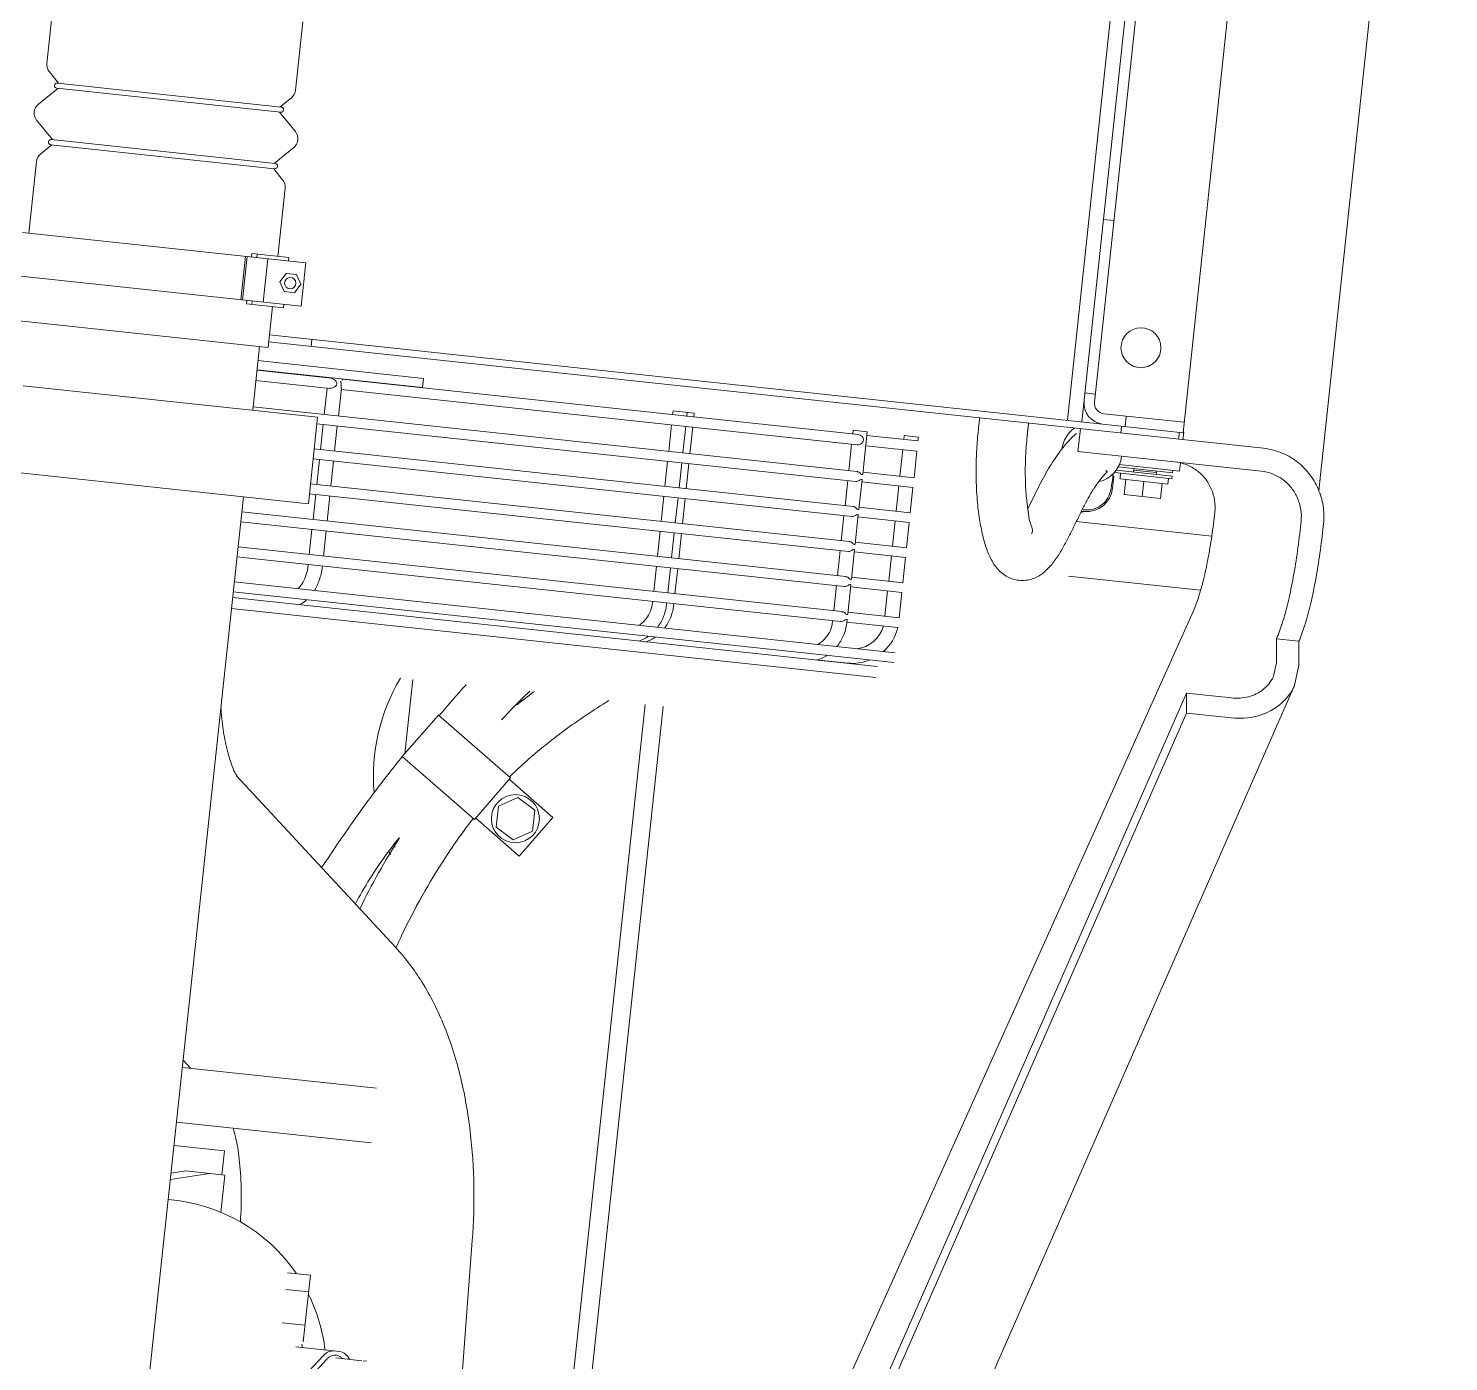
# Model space of a CAD drawing. Header units: millimetres. Extents: x 8265 to 78888, y 1905 to 34251.
# Drawn here: x 38910.1 to 38972.1, y 24356.9 to 24415.1 of the extents above; entities that cross this region are included whole.
import ezdxf

# ---------------------------------------------------------------- set-up
doc = ezdxf.new("R2010")
doc.units = ezdxf.units.MM
doc.layers.add('495_IMPIANTI_001-AM_0', color=6, linetype='Continuous', lineweight=0)

# ---------------------------------------------------------------- blocks, each defined once
blk = doc.blocks.new('gruppo elettrogeno')
at = {"layer": '495_IMPIANTI_001-AM_0'}
for p, q in [((42.134, -317.909), (17.193, -396.591)), ((21.752, -394.89), (44.859, -321.994)), ((21.842, -395.759), (45.108, -322.358)), ((44.682, -329.713), (21.924, -399.37)), ((44.51, -334.315), (44.51, -392.747)), ((63.72, -359.706), (63.72, -399.903)), ((56.104, -362.823), (57.465, -360.958)), ((45.31, -392.747), (45.31, -361.222)), ((50.325, -368.663), (50.09, -361.286)), ((56.261, -362.967), (57.635, -361.148)), ((54.501, -362.929), (54.347, -362.929)), ((55.711, -362.929), (54.562, -362.929)), ((55.573, -363.229), (57.496, -363.229)), ((57.196, -366.405), (57.196, -363.472)), ((58.196, -364.205), (57.196, -364.205)), ((58.196, -365.671), (57.196, -365.671)), ((58.196, -366.405), (57.196, -366.405)), ((61.376, -368.714), (61.376, -370.356)), ((62.053, -370.356), (63.72, -369.905)), ((63.089, -370.356), (63.72, -370.185)), ((61.376, -370.356), (63.089, -370.356)), ((61.505, -370.356), (61.505, -371.405)), ((61.505, -371.405), (63.72, -371.405)), ((63.72, -372.432), (55.171, -372.431)), ((63.72, -374.834), (55.186, -374.833)), ((63.72, -375.146), (63.361, -374.834)), ((55.026, -381.048), (62.722, -387.748)), ((48.785, -387.414), (50.07, -385.579)), ((50.07, -385.579), (52.142, -387.03)), ((55.51, -385.393), (55.51, -385.539)), ((50.41, -386.261), (49.61, -386.723)), ((51.21, -386.723), (50.41, -386.261)), ((49.61, -386.723), (49.61, -387.647)), ((52.188, -386.965), (50.812, -388.931)), ((51.21, -387.647), (51.21, -386.723)), ((55.612, -389.362), (52.188, -386.965)), ((48.785, -387.414), (50.857, -388.865)), ((49.61, -387.647), (50.41, -388.109)), ((50.41, -388.109), (51.21, -387.647)), ((54.236, -391.328), (50.812, -388.931)), ((55.612, -389.362), (54.236, -391.328)), ((55.51, -389.508), (55.51, -392.747)), ((21.752, -394.89), (19.785, -394.89)), ((21.842, -395.759), (21.752, -394.89)), ((35.409, -394.997), (63.72, -394.997)), ((21.842, -395.759), (19.875, -395.759)), ((34.683, -395.728), (63.72, -395.728)), ((35.409, -395.477), (63.72, -395.477)), ((36.693, -395.487), (38.069, -395.487)), ((34.683, -396.158), (63.72, -396.158)), ((17.194, -396.588), (17.102, -397.497)), ((18.147, -396.891), (18.086, -397.497)), ((17.209, -398.532), (17.102, -397.497)), ((18.192, -398.532), (18.086, -397.497)), ((34.696, -397.266), (36.939, -397.266)), ((36.929, -397.358), (36.929, -397.217)), ((36.939, -397.376), (36.929, -397.359)), ((36.929, -397.605), (36.939, -397.587)), ((36.929, -398.896), (36.929, -397.606)), ((37.191, -397.266), (63.72, -397.266)), ((37.549, -397.266), (37.549, -397.217)), ((44.526, -397.266), (44.526, -397.217)), ((44.84, -397.266), (44.84, -397.217)), ((45.461, -397.266), (45.461, -397.217)), ((59.971, -397.266), (59.971, -397.217)), ((60.591, -397.266), (60.591, -397.217)), ((34.683, -398.804), (34.683, -397.696)), ((34.684, -397.696), (36.939, -397.696)), ((35.303, -398.804), (35.303, -397.696)), ((37.191, -397.696), (63.72, -397.696)), ((37.549, -398.804), (37.549, -397.696)), ((44.526, -398.804), (44.526, -397.696)), ((44.84, -398.804), (44.84, -397.696)), ((45.461, -398.804), (45.461, -397.696)), ((59.971, -398.804), (59.971, -397.696)), ((60.591, -398.804), (60.591, -397.696)), ((17.209, -398.532), (18.192, -398.532)), ((34.683, -398.804), (36.939, -398.804)), ((37.191, -398.804), (63.72, -398.804)), ((34.683, -399.234), (36.939, -399.234)), ((34.683, -400.342), (34.683, -399.234)), ((35.303, -400.342), (35.303, -399.234)), ((36.939, -398.914), (36.929, -398.897)), ((36.929, -399.143), (36.939, -399.125)), ((36.929, -400.434), (36.929, -399.144)), ((37.191, -399.234), (63.72, -399.234)), ((37.549, -400.342), (37.549, -399.234)), ((44.526, -400.342), (44.526, -399.234)), ((44.84, -400.342), (44.84, -399.234)), ((45.461, -400.342), (45.461, -399.234)), ((59.971, -400.342), (59.971, -399.234)), ((60.591, -400.342), (60.591, -399.234)), ((60.867, -399.903), (60.867, -403.703)), ((60.867, -399.903), (73.797, -399.903)), ((21.715, -400.293), (27.513, -400.293)), ((34.683, -400.342), (36.939, -400.342)), ((36.939, -400.452), (36.929, -400.435)), ((36.929, -400.681), (36.939, -400.663)), ((36.929, -401.972), (36.929, -400.682)), ((37.191, -400.342), (60.867, -400.342)), ((34.683, -400.772), (36.939, -400.772)), ((34.683, -401.88), (34.683, -400.772)), ((35.303, -401.88), (35.303, -400.772)), ((37.191, -400.772), (60.867, -400.772)), ((37.549, -401.88), (37.549, -400.772)), ((44.526, -401.88), (44.526, -400.772)), ((44.84, -401.88), (44.84, -400.772)), ((45.461, -401.88), (45.461, -400.772)), ((59.971, -401.88), (59.971, -400.772)), ((60.591, -401.88), (60.591, -400.772)), ((34.683, -401.88), (36.939, -401.88)), ((36.939, -401.99), (36.929, -401.973)), ((37.191, -401.88), (60.867, -401.88)), ((34.683, -402.31), (36.939, -402.31)), ((34.683, -403.418), (34.683, -402.31)), ((35.303, -403.418), (35.303, -402.31)), ((36.929, -402.219), (36.939, -402.201)), ((36.929, -403.51), (36.929, -402.22)), ((37.191, -402.31), (60.867, -402.31)), ((37.549, -403.418), (37.549, -402.31)), ((44.526, -403.418), (44.526, -402.31)), ((44.84, -403.418), (44.84, -402.31)), ((45.461, -403.418), (45.461, -402.31)), ((59.971, -403.418), (59.971, -402.31)), ((60.591, -403.418), (60.591, -402.31)), ((21.479, -402.693), (27.433, -402.693)), ((27.259, -403.171), (27.15, -403.171)), ((16.685, -403.747), (16.685, -403.497)), ((17.669, -403.747), (17.669, -403.497)), ((34.683, -403.418), (36.939, -403.418)), ((36.939, -403.528), (36.929, -403.511)), ((36.929, -403.757), (36.939, -403.739)), ((36.929, -405.627), (36.929, -403.758)), ((37.191, -403.418), (60.867, -403.418)), ((60.867, -403.703), (73.797, -403.703)), ((63.72, -403.703), (63.72, -406.5)), ((23.88, -404.751), (23.88, -404.088)), ((23.88, -404.088), (25.48, -404.088)), ((24.68, -404.751), (24.68, -404.088)), ((25.48, -404.751), (25.48, -404.088)), ((26.01, -404.311), (26.01, -404.841)), ((34.683, -405.012), (34.683, -403.848)), ((34.683, -403.848), (36.939, -403.848)), ((35.303, -405.012), (35.303, -403.848)), ((37.191, -403.848), (63.72, -403.848)), ((37.549, -405.012), (37.549, -403.848)), ((44.526, -405.026), (44.526, -403.848)), ((44.84, -405.027), (44.84, -403.848)), ((45.461, -405.012), (45.461, -403.848)), ((59.971, -405.065), (59.971, -403.848)), ((60.591, -405.012), (60.591, -403.848)), ((23.48, -405.001), (25.98, -405.001)), ((23.48, -405.111), (23.48, -405.001)), ((25.73, -404.751), (23.63, -404.751)), ((23.63, -404.751), (23.63, -405.001)), ((25.73, -404.751), (25.73, -405.001)), ((26.01, -404.841), (26.05, -404.841)), ((34.684, -405.012), (36.929, -405.012)), ((37.298, -405.012), (59.971, -405.012)), ((60.469, -405.012), (63.72, -405.012)), ((17.047, -405.164), (17.047, -458.493)), ((23.18, -405.371), (25.828, -405.371)), ((23.18, -405.371), (23.18, -405.714)), ((25.943, -405.111), (23.48, -405.111)), ((23.48, -405.261), (25.871, -405.261)), ((23.48, -405.371), (23.48, -405.261)), ((24.18, -405.201), (24.18, -405.111)), ((24.18, -405.201), (25.18, -405.201)), ((24.194, -405.261), (24.194, -405.201)), ((25.167, -405.261), (25.167, -405.201)), ((25.18, -405.201), (25.18, -405.111)), ((34.683, -405.627), (34.683, -405.462)), ((34.683, -405.627), (35.303, -405.627)), ((34.684, -405.462), (36.939, -405.462)), ((35.303, -405.627), (35.303, -405.462)), ((36.929, -405.627), (37.548, -405.627)), ((37.298, -405.462), (59.972, -405.462)), ((37.549, -405.627), (37.549, -405.462)), ((44.526, -405.627), (44.526, -405.448)), ((44.526, -405.627), (45.461, -405.627)), ((44.84, -405.627), (44.84, -405.448)), ((45.461, -405.627), (45.461, -405.462)), ((56.443, -405.483), (63.72, -405.483)), ((56.443, -405.883), (56.443, -405.483)), ((59.971, -405.462), (59.971, -405.409)), ((60.47, -405.462), (63.72, -405.462)), ((27.685, -405.747), (19.636, -405.747)), ((27.685, -406.747), (27.685, -405.747)), ((56.443, -405.883), (63.72, -405.883)), ((19.636, -406.747), (63.345, -406.747)), ((23.18, -406.747), (23.18, -407.071)), ((23.368, -406.747), (23.368, -407.052)), ((25.908, -406.747), (25.908, -407.052)), ((61.476, -406.747), (61.476, -407.052)), ((63.345, -406.5), (63.345, -408.3)), ((74.265, -406.5), (63.345, -406.5)), ((23.209, -407.071), (23.18, -407.071)), ((23.209, -407.052), (63.345, -407.052)), ((23.209, -407.052), (23.209, -457.852)), ((23.209, -407.509), (26.74, -407.509)), ((25.749, -407.052), (25.749, -407.509)), ((27.654, -407.052), (27.654, -439.437)), ((28.289, -407.052), (28.289, -439.437)), ((27.197, -407.966), (27.197, -433.722)), ((27.654, -408.322), (27.197, -408.322)), ((62.096, -408.45), (62.096, -410.35)), ((62.096, -408.45), (74.546, -408.45)), ((62.86, -408.3), (64.485, -408.3)), ((62.86, -408.45), (62.86, -408.3)), ((63.761, -408.45), (63.761, -410.35)), ((64.25, -408.3), (64.25, -408.45)), ((64.485, -408.3), (64.485, -408.45)), ((64.673, -408.45), (64.673, -410.35)), ((64.745, -408.45), (64.745, -410.35)), ((62.446, -409), (62.215, -409.4)), ((62.215, -409.4), (62.446, -409.8)), ((62.908, -409), (62.446, -409)), ((63.139, -409.4), (62.908, -409)), ((62.908, -409.8), (63.139, -409.4)), ((62.446, -409.8), (62.908, -409.8)), ((62.096, -410.35), (74.546, -410.35)), ((62.86, -410.5), (62.86, -410.35)), ((62.86, -410.5), (64.485, -410.5)), ((63.345, -410.5), (63.345, -413.5)), ((64.25, -410.5), (64.25, -410.35)), ((64.485, -410.5), (64.485, -410.35)), ((74.265, -410.35), (74.265, -413.5)), ((63.491, -413.851), (63.937, -414.295)), ((73.72, -414.295), (63.89, -414.295)), ((74.119, -413.851), (73.672, -414.295)), ((63.937, -414.525), (63.159, -415.299)), ((73.72, -414.525), (63.89, -414.525)), ((73.672, -414.525), (74.451, -415.299)), ((27.654, -415.942), (27.197, -415.942)), ((63.159, -416.001), (63.937, -416.775)), ((74.451, -416.001), (73.672, -416.775)), ((73.72, -416.775), (63.89, -416.775)), ((63.937, -417.005), (63.491, -417.449)), ((73.72, -417.005), (63.89, -417.005)), ((73.672, -417.005), (74.119, -417.449)), ((63.345, -417.8), (63.345, -420.8)), ((74.265, -417.8), (74.265, -420.95))]:
    blk.add_line(p, q, dxfattribs=at)
for centre, radius in [((50.41, -387.185), 1.05), ((62.677, -409.4), 0.249), ((25.432, -410.545), 0.873)]:
    blk.add_circle(centre, radius, dxfattribs=at)
for centre, radius, start, end in [((63.494, -361.563), 7.47, 192.84628, 212.15409), ((63.496, -361.573), 6.5, 194.76076, 196.07995), ((63.494, -361.563), 7.47, 220.58955, 271.74117), ((48.51, -389.265), 8.315, 29.39683, 30.57999), ((48.51, -389.265), 8.315, 335.21633, 11.12781), ((36.693, -397.497), 2.01, 90, 116.99205), ((36.693, -397.497), 2.01, 137.62248, 173.4034), ((36.693, -397.497), 1.39, 103.49376, 170.31973), ((27.15, -404.311), 1.14, 90, 180), ((27.08, -405.759), 1.312, 109.1968, 179.46501), ((25.98, -404.891), 0.11, 270, 287.92782), ((27.08, -405.759), 1.312, 310.95105, 359.05982), ((26.74, -407.966), 0.914, 0, 90), ((26.74, -407.966), 0.457, 0, 90), ((63.84, -413.5), 0.495, 180, 225.16097), ((73.77, -413.5), 0.495, 314.83903, 0), ((63.89, -414.41), 0.115, 90, 270), ((73.72, -414.41), 0.115, 270, 90), ((63.508, -415.65), 0.495, 134.83903, 225.16097), ((74.101, -415.65), 0.495, 314.83903, 45.16097), ((63.89, -416.89), 0.115, 90, 270), ((73.72, -416.89), 0.115, 270, 90), ((63.84, -417.8), 0.495, 134.83903, 180), ((73.77, -417.8), 0.495, 0, 45.16097)]:
    blk.add_arc(centre, radius, start, end, dxfattribs=at)
for points, start_tangent, end_tangent in [([(56.012, -362.927), (56.104, -362.823)], (0.737414, 0.675441), (0.589263, 0.807942)), ([(55.573, -363.229), (55.089, -362.93)], (-1, 0), (-0.565387, 0.824826)), ([(55.415, -362.932), (55.464, -362.971)], (0.746411, -0.665485), (0.817781, -0.575529)), ([(55.464, -362.971), (55.572, -363.028)], (0.817781, -0.575529), (0.935977, -0.352061)), ([(55.572, -363.028), (55.684, -363.053)], (0.935977, -0.352061), (0.997615, -0.069018)), ([(55.684, -363.053), (55.711, -363.054)], (0.997615, -0.069018), (0.999982, 0.006076)), ([(55.711, -363.054), (55.757, -363.051)], (0.999982, 0.006076), (0.992045, 0.125885)), ([(55.757, -363.051), (55.798, -363.043)], (0.992045, 0.125885), (0.974144, 0.225929)), ([(55.798, -363.043), (55.909, -363.001)], (0.974144, 0.225929), (0.879368, 0.476143)), ([(55.803, -363.229), (56.047, -363.161)], (1, 0), (0.870172, 0.492747)), ([(55.909, -363.001), (56.012, -362.927)], (0.879368, 0.476143), (0.737414, 0.675441)), ([(56.047, -363.161), (56.159, -363.079), (56.261, -362.967)], (0.870172, 0.492747), (0.602788, 0.797902)), ([(61.227, -372.43), (61.064, -371.998), (60.792, -370.978), (60.585, -369.731), (60.482, -368.387)], (-0.365485, 0.930817), (-0.034443, 0.999407)), ([(55.014, -381.038), (53.714, -379.659), (52.526, -377.821), (51.581, -375.667), (50.919, -373.384), (50.509, -371.039), (50.325, -368.663)], (-0.753083, 0.657926), (-0.031833, 0.999493)), ([(54.993, -381.042), (54.817, -381.561), (53.27, -385.18), (52.245, -387)], (-0.312455, -0.949933), (-0.527098, -0.849805)), ([(55.006, -381.002), (54.993, -381.042)], (-0.311149, -0.950361), (-0.312455, -0.949933)), ([(55.026, -381.048), (55.014, -381.038)], (-0.754231, 0.656609), (-0.753083, 0.657926)), ([(55.359, -385.81), (56.75, -382.543)], (0.444137, 0.895959), (0.338476, 0.940975)), ([(56.973, -382.719), (55.851, -385.032), (55.369, -385.82)], (-0.37315, -0.927771), (-0.540341, -0.841446)), ([(62.764, -387.823), (62.711, -387.741)], (-0.582601, 0.812758), (0.709258, 0.704949)), ([(62.721, -387.747), (62.722, -387.748)], (0.758564, -0.651598), (0.754231, -0.656609)), ([(62.799, -387.872), (62.764, -387.823)], (-0.579313, 0.815105), (-0.582601, 0.812758)), ([(63.724, -390.657), (63.518, -389.698), (63.255, -388.844), (63.001, -388.237), (62.799, -387.872)], (-0.175715, 0.984441), (-0.579313, 0.815105)), ([(50.859, -388.971), (50.01, -389.945)], (-0.628654, -0.777685), (-0.682583, -0.730808)), ([(49.915, -390.047), (49.292, -390.679)], (-0.687489, -0.726195), (-0.715503, -0.69861)), ([(50.011, -389.945), (49.915, -390.047)], (-0.6827, -0.730699), (-0.687489, -0.726195)), ([(49.968, -389.99), (49.915, -390.047)], (-0.684822, -0.72871), (-0.68757, -0.726118)), ([(50.01, -389.945), (49.968, -389.99)], (-0.682583, -0.730808), (-0.684822, -0.72871)), ([(49.291, -390.678), (49.116, -390.848)], (-0.71615, -0.697946), (-0.723141, -0.6907)), ([(49.292, -390.679), (49.116, -390.848)], (-0.715503, -0.69861), (-0.722537, -0.691332)), ([(48.722, -391.218), (46.899, -392.757)], (-0.73713, -0.675751), (-0.786875, -0.617113)), ([(49.116, -390.848), (48.72, -391.218)], (-0.723141, -0.6907), (-0.737394, -0.675463)), ([(49.116, -390.848), (48.722, -391.218)], (-0.722537, -0.691332), (-0.73713, -0.675751)), ([(51.48, -391.406), (50.906, -392.152)], (-0.597141, -0.802136), (-0.623984, -0.781437)), ([(53.174, -392.77), (54.203, -391.305)], (0.595668, 0.803231), (0.560614, 0.828077)), ([(50.174, -392.804), (50.58, -392.424)], (0.737222, 0.67565), (0.723452, 0.690374)), ([(50.231, -392.749), (50.579, -392.423)], (0.735593, 0.677424), (0.723919, 0.689884)), ([(50.789, -392.297), (50.376, -392.791)], (-0.63026, -0.776384), (-0.6544, -0.756149)), ([(50.579, -392.423), (50.782, -392.228)], (0.723919, 0.689884), (0.716509, 0.697578)), ([(50.58, -392.424), (50.747, -392.263)], (0.723452, 0.690374), (0.717355, 0.696707)), ([(50.747, -392.263), (50.783, -392.228)], (0.717355, 0.696707), (0.716005, 0.698095)), ([(50.782, -392.228), (50.879, -392.133)], (0.716509, 0.697578), (0.712839, 0.701328)), ([(50.821, -392.258), (50.789, -392.297)], (-0.628541, -0.777777), (-0.63026, -0.776384)), ([(50.906, -392.152), (50.821, -392.258)], (-0.623984, -0.781437), (-0.628541, -0.777777)), ([(19.785, -394.89), (18.676, -395.089), (17.777, -395.654), (17.224, -396.5), (17.194, -396.588)], (-1, 0), (-0.301475, -0.953474)), ([(19.875, -395.759), (19.135, -395.891), (18.536, -396.268), (18.167, -396.832), (18.147, -396.891)], (-1, 0), (-0.301475, -0.953474)), ([(37.642, -395.722), (37.687, -395.687), (38.082, -395.463)], (0.78234, 0.622852), (0.924475, 0.381242)), ([(45.177, -395.722), (45.224, -395.683), (45.579, -395.463)], (0.754136, 0.656718), (0.911534, 0.411225)), ([(45.491, -395.722), (45.538, -395.682)], (0.753945, 0.656938), (0.777265, 0.629174)), ([(45.538, -395.682), (45.579, -395.65)], (0.777265, 0.629174), (0.796393, 0.60478)), ([(45.579, -395.65), (45.893, -395.463)], (0.796393, 0.60478), (0.911293, 0.411758)), ([(60.489, -395.722), (60.534, -395.675), (60.813, -395.463)], (0.677799, 0.735247), (0.873488, 0.486845)), ([(36.929, -397.217), (37.019, -396.632), (37.247, -396.154)], (0, 1), (0.551706, 0.834038)), ([(37.549, -397.217), (37.607, -396.827), (37.779, -396.474), (38.047, -396.192), (38.105, -396.15)], (0, 1), (0.829032, 0.559202)), ([(44.526, -397.217), (44.609, -396.629), (44.816, -396.154)], (0, 1), (0.516837, 0.856084)), ([(44.841, -397.175), (44.924, -396.628), (45.131, -396.154)], (0.020016, 0.9998), (0.516712, 0.856159)), ([(45.461, -397.217), (45.512, -396.829), (45.66, -396.478), (45.891, -396.197)], (0, 1), (0.74745, 0.664318)), ([(45.891, -396.197), (45.947, -396.15)], (0.74745, 0.664318), (0.790665, 0.612249)), ([(59.971, -397.217), (60.037, -396.63), (60.2, -396.155)], (0, 1), (0.431972, 0.901887)), ([(60.591, -397.217), (60.631, -396.813), (60.745, -396.454), (60.913, -396.179), (60.933, -396.155)], (0, 1), (0.65975, 0.751485)), ([(36.977, -397.367), (36.939, -397.376)], (-0.927491, -0.373846), (-0.999112, -0.042139)), ([(36.939, -397.587), (37.063, -397.649)], (0.999112, -0.042139), (0.80848, -0.588524)), ([(37.192, -397.262), (37.117, -397.277), (36.977, -397.367)], (-0.999988, 0.004989), (-0.927491, -0.373846)), ([(44.84, -397.217), (44.841, -397.175)], (0, 1), (0.020016, 0.9998)), ([(37.063, -397.649), (37.144, -397.692)], (0.80848, -0.588524), (0.977197, -0.212335)), ([(37.144, -397.692), (37.191, -397.693)], (0.977197, -0.212335), (0.992356, 0.123404)), ([(16.685, -403.497), (16.708, -402.301), (16.776, -401.158), (16.885, -400.119), (17.032, -399.231), (17.209, -398.532)], (0, 1), (0.304734, 0.952437)), ([(17.669, -403.497), (17.692, -402.301), (17.76, -401.158), (17.869, -400.119), (18.015, -399.231), (18.192, -398.532)], (0, 1), (0.304734, 0.952437)), ([(37.192, -398.8), (37.116, -398.815), (36.977, -398.905)], (-0.999986, 0.00534), (-0.926968, -0.375139)), ([(21.458, -403.747), (21.479, -402.689), (21.539, -401.679), (21.637, -400.762), (21.767, -399.981), (21.924, -399.37)], (0, 1), (0.310553, 0.950556)), ([(36.977, -398.905), (36.939, -398.914)], (-0.926968, -0.375139), (-0.999112, -0.042139)), ([(36.939, -399.125), (37.063, -399.187)], (0.999112, -0.042139), (0.80848, -0.588524)), ([(37.063, -399.187), (37.144, -399.23)], (0.80848, -0.588524), (0.977197, -0.212335)), ([(37.144, -399.23), (37.191, -399.231)], (0.977197, -0.212335), (0.992356, 0.123404)), ([(32.093, -405.376), (31.992, -404.182), (31.833, -403.176), (31.642, -402.343), (31.428, -401.653), (31.191, -401.08), (30.908, -400.593), (30.531, -400.187), (30.029, -399.929), (29.422, -399.897), (28.897, -400.099), (28.509, -400.44), (28.221, -400.844), (27.987, -401.286), (27.781, -401.762), (27.586, -402.27), (27.396, -402.794), (27.209, -403.307), (27.025, -403.765), (26.842, -404.163), (26.779, -404.288)], (-0.044583, 0.999006), (-0.461199, -0.887297)), ([(36.977, -400.443), (36.939, -400.452)], (-0.92693, -0.375233), (-0.999112, -0.042139)), ([(36.939, -400.663), (37.063, -400.725)], (0.999112, -0.042139), (0.80848, -0.588524)), ([(37.191, -400.338), (37.117, -400.353), (36.977, -400.443)], (-0.999988, 0.004976), (-0.92693, -0.375233)), ([(37.063, -400.725), (37.144, -400.768)], (0.80848, -0.588524), (0.977197, -0.212335)), ([(37.144, -400.768), (37.191, -400.769)], (0.977197, -0.212335), (0.992356, 0.123404)), ([(29.328, -401.969), (29.43, -402.438), (29.577, -402.933), (29.72, -403.564), (29.846, -404.348), (29.935, -405.292), (29.951, -405.643)], (-0.601547, -0.798837), (0.033418, -0.999441)), ([(37.191, -401.876), (37.117, -401.891), (36.977, -401.981)], (-0.999988, 0.004976), (-0.92693, -0.375233)), ([(36.977, -401.981), (36.939, -401.99)], (-0.92693, -0.375233), (-0.999112, -0.042139)), ([(36.939, -402.201), (37.063, -402.263)], (0.999112, -0.042139), (0.80848, -0.588524)), ([(37.063, -402.263), (37.144, -402.306)], (0.80848, -0.588524), (0.977197, -0.212335)), ([(37.144, -402.306), (37.191, -402.307)], (0.977197, -0.212335), (0.992356, 0.123404)), ([(27.281, -403.113), (27.147, -403.164)], (-0.932923, -0.360076), (-0.933729, -0.357982)), ([(28.014, -406.319), (28.176, -406.106), (28.356, -405.839), (28.545, -405.522), (28.737, -405.163), (28.926, -404.765), (29.108, -404.337), (29.28, -403.888), (29.44, -403.447), (29.592, -403.028), (29.596, -403.016)], (0.631285, 0.775551), (0.356732, 0.934207)), ([(19.636, -406.747), (18.872, -406.645), (18.161, -406.345), (17.55, -405.869), (17.081, -405.247), (16.786, -404.524), (16.685, -403.747)], (-1, 0), (0, 1)), ([(19.636, -405.747), (19.127, -405.679), (18.653, -405.479), (18.245, -405.161), (17.933, -404.747), (17.736, -404.265), (17.669, -403.747)], (-1, 0), (0, 1)), ([(23.425, -405.747), (22.916, -405.679), (22.442, -405.479), (22.034, -405.161), (21.722, -404.747), (21.525, -404.265), (21.458, -403.747)], (-1, 0), (0, 1)), ([(27.227, -403.243), (27.069, -403.243), (26.667, -403.351), (26.339, -403.611), (26.137, -403.963)], (-0.997853, 0.065497), (-0.33337, -0.942796)), ([(36.977, -403.519), (36.939, -403.528)], (-0.926932, -0.37523), (-0.999112, -0.042139)), ([(36.939, -403.739), (37.063, -403.801)], (0.999112, -0.042139), (0.808482, -0.588522)), ([(37.191, -403.414), (37.117, -403.429), (36.977, -403.519)], (-0.999988, 0.004975), (-0.926932, -0.37523)), ([(37.063, -403.801), (37.144, -403.844)], (0.808482, -0.588522), (0.977199, -0.212327)), ([(26.076, -404.299), (26.075, -404.318), (26.062, -404.584), (26.045, -404.943), (26.044, -404.959)], (-0.049949, -0.998752), (-0.049016, -0.998798)), ([(26.137, -403.963), (26.075, -404.311)], (-0.33337, -0.942796), (-0.000213, -1)), ([(26.779, -404.288), (26.667, -404.494), (26.513, -404.746), (26.314, -405.009)], (-0.461199, -0.887297), (-0.655233, -0.755427)), ([(37.144, -403.844), (37.191, -403.845)], (0.977199, -0.212327), (0.992357, 0.1234)), ([(26.324, -404.994), (26.389, -405.067)], (0.631566, -0.775322), (0.698675, -0.715439)), ([(37.299, -405.013), (37.237, -405.021), (37.05, -405.237)], (-0.999876, 0.01574), (0, -1)), ([(60.002, -405.237), (59.977, -405.065)], (0, 1), (-0.070685, 0.997499)), ([(60.47, -405.022), (60.324, -405.063), (60.185, -405.237)], (-0.999789, -0.020562), (0, -1)), ([(29.951, -405.643), (29.96, -406.08)], (0.033418, -0.999441), (0.011056, -0.999939)), ([(29.952, -405.643), (29.961, -406.08)], (0.03575, -0.999361), (0.008146, -0.999967)), ([(32.1, -405.567), (32.093, -405.376)], (-0.032239, 0.99948), (-0.044583, 0.999006)), ([(32.111, -406.443), (32.1, -405.567)], (0.0035, 0.999994), (-0.035764, 0.99936)), ([(32.111, -406.443), (32.1, -405.567)], (0.000981, 1), (-0.032239, 0.99948)), ([(37.05, -405.237), (37.127, -405.393)], (0, -1), (0.738612, -0.674131)), ([(37.127, -405.393), (37.214, -405.446)], (0.738612, -0.674131), (0.940178, -0.340685)), ([(37.214, -405.446), (37.299, -405.461)], (0.940178, -0.340685), (0.999983, 0.005907)), ([(60.009, -405.296), (60.002, -405.237)], (-0.219137, 0.975694), (0, 1)), ([(60.037, -405.375), (60.009, -405.296)], (-0.458426, 0.888732), (-0.219137, 0.975694)), ([(60.185, -405.237), (60.313, -405.404), (60.393, -405.439)], (0, -1), (0.949796, -0.31287)), ([(60.393, -405.439), (60.471, -405.455)], (0.949796, -0.31287), (0.999519, -0.03102)), ([(27.837, -406.52), (28.014, -406.319)], (0.694693, 0.719306), (0.631285, 0.775551)), ([(29.96, -406.08), (29.962, -406.367), (29.961, -406.768)], (0.011056, -0.999939), (-0.005619, -0.999984)), ([(29.961, -406.08), (29.96, -406.768)], (0.008146, -0.999967), (-0.006113, -0.999981)), ([(32.11, -406.747), (32.111, -406.443)], (0.00641, 0.999979), (0.0035, 0.999994)), ([(32.11, -406.747), (32.11, -406.732), (32.111, -406.443)], (0.003574, 0.999994), (0.000981, 1))]:
    blk.add_spline(points, degree=3, dxfattribs=dict(at, start_tangent=start_tangent, end_tangent=end_tangent))
blk.add_spline([(55.612, -389.362), (56.669, -387.66), (58.601, -384.16)], degree=3, dxfattribs=at)

msp = doc.modelspace()

# ---------------------------------------------------------------- block references
at = {"layer": '495_IMPIANTI_001-AM_0', "linetype": 'Continuous', "rotation": 173.8923967405046}
msp.add_blockref('gruppo elettrogeno', (38940.311, 23990.259), dxfattribs=at)

doc.saveas('drawing.dxf')
